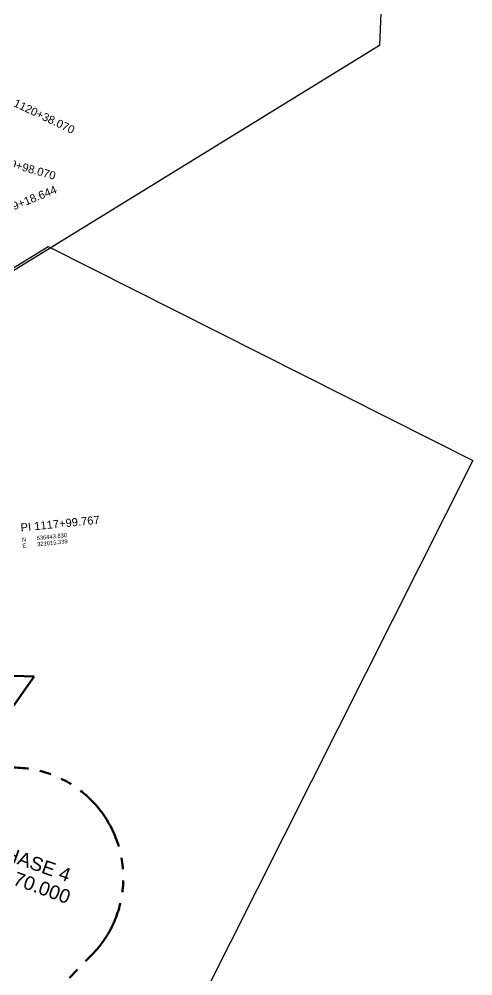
# Model space of a CAD drawing. Extents: x 320145 to 321236, y 534817 to 538266.
# Drawn here: x 321038.4 to 321236.3, y 536250.6 to 536668 of the extents above; entities that cross this region are included whole.
import ezdxf
from ezdxf.enums import TextEntityAlignment as Align

# ---------------------------------------------------------------- set-up
doc = ezdxf.new("R2010")
doc.units = 0
doc.linetypes.add('LOT-RW', pattern=[55, 5, -5, 30, -5, 5, -5])
doc.layers.get('0').update_dxf_attribs({"linetype": 'CONTINUOUS'})
doc.layers.add('C-ALGN-L1000Q1-ANNO @ 1', color=1, linetype='CONTINUOUS')
for name, color, linetype, lineweight in [('C-ALGN-L1000Q1-TEXT', 2, 'CONTINUOUS', 35), ('C-ALGN-LOCN', 3, 'CONTINUOUS', 50), ('C-RWAY-BNDY', 4, 'LOT-RW', 70)]:
    doc.layers.add(name, color=color, linetype=linetype, lineweight=lineweight)
doc.layers.add('G-ANNO-SHTS-NPLT', color=111, linetype='CONTINUOUS', plot=False)
doc.styles.add('Arial', font='arial.ttf')
doc.styles.add('CurveData', font='arial.ttf')

# ---------------------------------------------------------------- blocks, each defined once
blk = doc.blocks.new('curve_data_ne')
at = {"color": 0, "linetype": 'Continuous', "lineweight": -2, "transparency": 16777216, "style": 'CurveData'}
for s, p in [('N', (0, 0)), ('E', (0, -1.5))]:
    blk.add_text(s, height=1, dxfattribs=at).set_placement(p)
for tag, p in [('NORTHING', (11, 0)), ('EASTING', (11, -1.5))]:
    blk.add_attdef(tag, text='', height=1, dxfattribs=at).set_placement(p, align=Align.RIGHT)

msp = doc.modelspace()

# ---------------------------------------------------------------- linework, layer by layer
at = {"layer": 'C-RWAY-BNDY', "flags": 128}
msp.add_lwpolyline([(320177.65, 534817.19), (320205.68, 534844.59), (320222.3, 534860.84), (320239.43, 534877.59), (320257.5, 534895.25), (320294.68, 535046.69), (320305.37, 535075.48), (320351.99, 535084.61), (320375.06, 535134.53), (320335.79, 535144.23), (320400.77, 535227.73), (320423.9, 535232.68), (320453.03, 535261.97), (320479.62, 535312.73), (320489.11, 535365.3), (320484.86, 535542.12), (320475.48, 535627.24), (320484.56, 535662.58), (320512.34, 535690.1), (320534.61, 535704.2), (320663.3, 535738.23), (320704.89, 535773.99), (320722.64, 535815.65), (320758.22, 535814.2), (320768.94, 535880.16, 0.177535), (320761.18, 535917.78), (320735.25, 535961.07, -0.119791), (320726.55, 535989.08), (320724.64, 536018.36, -0.279041), (320732.31, 536032.94, 0.22949), (320763.96, 536081.56), (320771.25, 536139.17, -0.314991), (320826.5, 536200.08), (320876.49, 536211.27, 0.56865), (320921.46, 536196.72), (320929.61, 536203.88), (320982.11, 536168.14), (321000.81, 536187.62), (321019.49, 536207.1), (321034.03, 536222.26), (321048.7, 536237.55), (321051.74, 536240.73), (321068.01, 536257.68, 0.810893), (321020.64, 536338.99), (321025.62, 536353.73), (321044.98, 536381.2), (321014.19, 536382.22), (321020.38, 536413.83), (321018.63, 536463.73), (320978.73, 536529.34), (321010.94, 536557.71), (321016.96, 536605.6), (321024.96, 536670.94), (321028.51, 536700.01), (321026.71, 536774.61), (321008.65, 536791.36), (321012.58, 536821.75), (321023.11, 536848.83), (321033.02, 536918.55), (321039.98, 536939.1), (321042.24, 536973.63), (321042.57, 537003.25), (321023.11, 537080.12), (321025.44, 537106.25), (321034.95, 537160.5), (321022.8, 537204.05), (321009.68, 537228.5), (320995.25, 537256.43), (320979.58, 537286.76), (320967.06, 537342.93), (320954.32, 537426.98), (320922.48, 537553.16)], format="xyb", dxfattribs=at)
at = {"layer": 'G-ANNO-SHTS-NPLT', "flags": 128}
for points in [[(321195.54, 536656.46), (320855.89, 536447.51), (320762.47, 536451.33), (320789.25, 537105.25), (321055.8, 537246.18), (321219.42, 537239.48)], [(320610.92, 535887.68), (320494.8, 535946.14), (320699.3, 536352.35), (321051, 536568.71), (321236.31, 536475.42), (320965.81, 535938.12)]]:
    msp.add_lwpolyline(points, close=True, dxfattribs=at)

# ---------------------------------------------------------------- block references
at = {"layer": 'C-ALGN-L1000Q1-ANNO @ 1', "xscale": 1.8, "yscale": 1.8, "zscale": 1.8, "rotation": 5.814569631263929}
msp.add_blockref('curve_data_ne', (321039.65, 536439.99), dxfattribs=at).add_auto_attribs({'NORTHING': '536443.830', 'EASTING': '321015.339'})

# ---------------------------------------------------------------- texts
at = {"layer": 'C-ALGN-L1000Q1-TEXT', "style": 'Arial'}
for s, rotation, p in [('ST 1120+38.070', 334.5884, (321029.53, 536634.94)), ('CS 1119+98.070', 344.1377, (321018.78, 536609.56)), ('SC 1119+18.644', 22.0611, (321020.38, 536580.04)), ('PI 1117+99.767', 5.8146, (321039.02, 536446.11))]:
    msp.add_text(s, height=3.5, rotation=rotation, dxfattribs=at).set_placement(p, align=Align.MIDDLE_LEFT)
at = {"layer": 'C-ALGN-LOCN', "style": 'Arial'}
for s, p in [('BEGIN PHASE 4', (321029.49, 536302.2)), ('STA. 1116+70.000', (321026.42, 536293.71))]:
    msp.add_text(s, height=6, rotation=340.2224, dxfattribs=at).set_placement(p, align=Align.CENTER)

doc.saveas('drawing.dxf')
